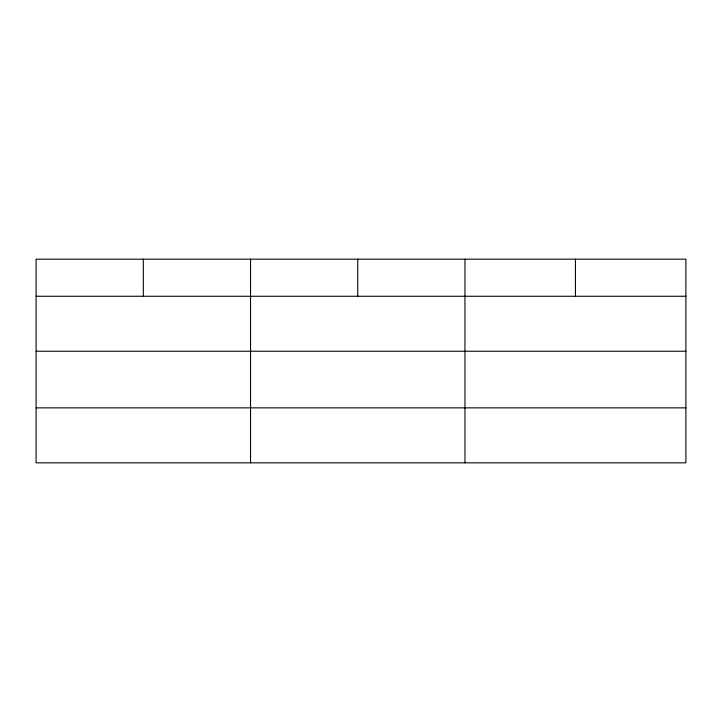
<?xml version="1.0" encoding="UTF-8"?>
<svg xmlns="http://www.w3.org/2000/svg" width="722" height="722" viewBox="0 0 722 722"><rect width="100%" height="100%" fill="white"/><g stroke="black" fill="none" stroke-linecap="round" stroke-linejoin="round"><path stroke-width="1.08" d="M685.9 351.226L685.9 259.171L36.1 259.171L36.1 462.829L685.9 462.829L685.9 351.226L36.1 351.226M36.1 296.255L685.9 296.255M36.1 407.858L685.9 407.858M575.434 259.171L575.434 296.255M464.968 259.171L464.968 462.829M357.751 259.171L357.751 296.255M250.534 259.171L250.534 462.829M143.317 259.171L143.317 296.255"/></g></svg>
